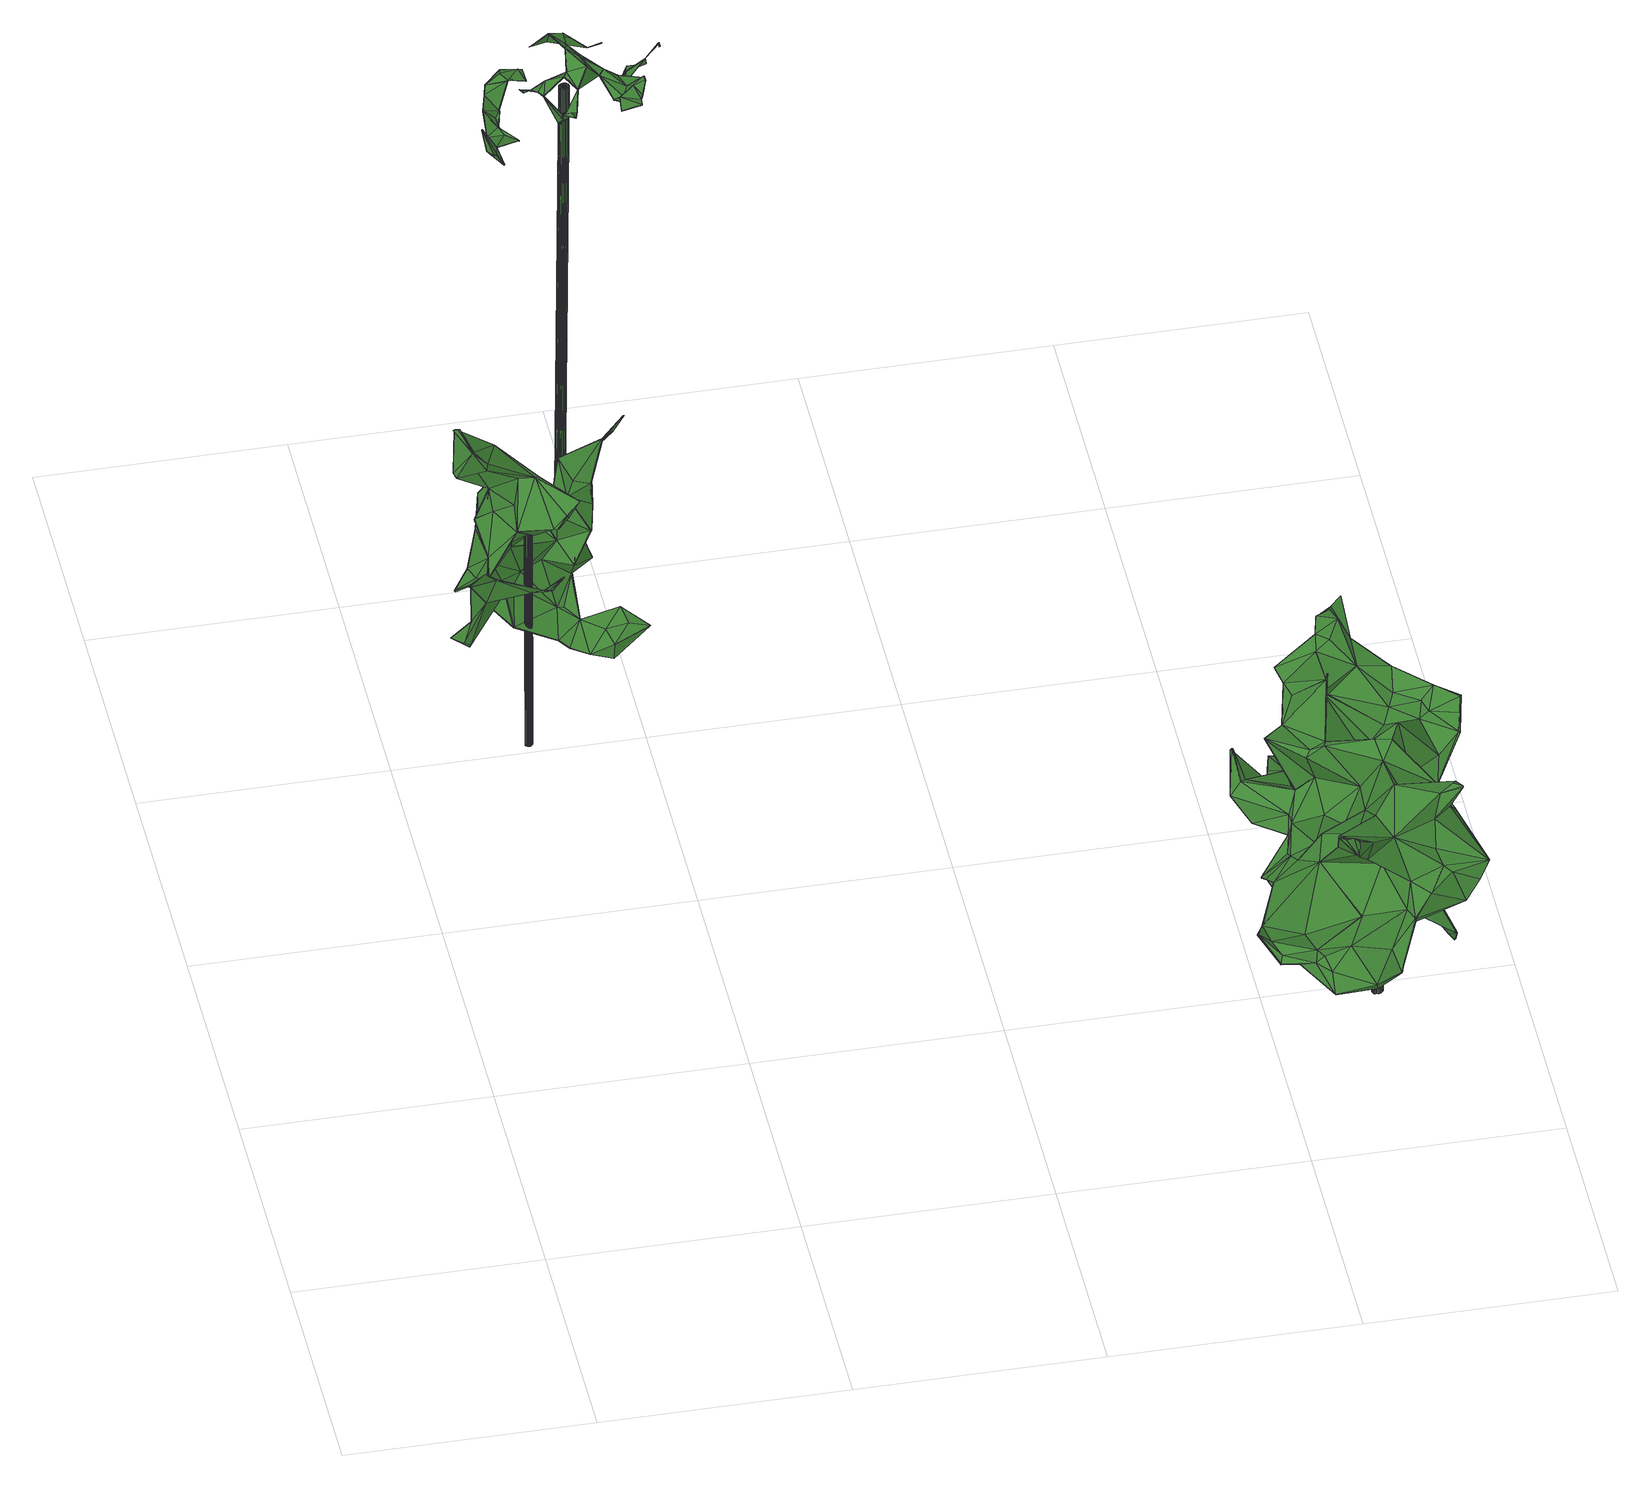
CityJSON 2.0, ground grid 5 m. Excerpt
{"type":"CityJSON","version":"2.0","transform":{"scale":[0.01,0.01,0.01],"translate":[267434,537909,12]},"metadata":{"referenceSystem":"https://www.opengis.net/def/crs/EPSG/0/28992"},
"CityObjects":{
"tree1":{"type":"SolitaryVegetationObject","attributes":{"gtid":436,"crown_width_m":3.98,"crown_median_z":17.96,"crown_r50_m":0.256,"crown_porosity":0.938,"trunk_H_m":5.26,"trunk_DBH_m":0.146,"trunk_radius_m":0.0731,"trunk_base_height_m":12.7,"original_gtid":"495"},"geometry":[{"type":"Solid","lod":"3","boundaries":[[[[0,1,2]],[[3,4,5]],[[6,7,8]],[[9,10,11]],[[7,10,9]],[[12,13,14]],[[15,16,17]],[[18,17,16]],[[19,20,21]],[[3,0,4]],[[22,2,23]],[[24,25,26]],[[19,27,28]],[[29,30,31]],[[25,32,33]],[[25,33,34]],[[28,35,20]],[[28,20,19]],[[36,35,28]],[[3,37,38]],[[39,40,41]],[[42,43,44]],[[45,46,47]],[[48,46,45]],[[49,50,51]],[[52,53,54]],[[55,56,42]],[[42,49,55]],[[57,20,35]],[[58,59,60]],[[61,62,63]],[[51,63,62]],[[64,16,15]],[[18,16,64]],[[8,31,6]],[[65,66,67]],[[65,67,68]],[[69,30,59]],[[70,71,72]],[[73,74,36]],[[75,76,77]],[[78,79,48]],[[7,9,8]],[[32,25,80]],[[81,82,70]],[[83,84,85]],[[8,9,31]],[[86,87,88]],[[89,30,90]],[[7,91,10]],[[92,93,94]],[[82,72,14]],[[89,95,96]],[[9,29,31]],[[9,11,64]],[[17,18,97]],[[17,97,98]],[[99,100,0]],[[36,23,2]],[[6,91,7]],[[71,101,102]],[[31,30,91]],[[75,88,103]],[[104,105,106]],[[107,108,60]],[[12,14,109]],[[110,111,56]],[[112,39,41]],[[113,69,58]],[[114,90,69]],[[34,26,25]],[[31,91,6]],[[70,72,81]],[[37,115,116]],[[35,36,74]],[[86,88,117]],[[118,119,73]],[[120,119,118]],[[87,121,122]],[[86,123,124]],[[125,124,123]],[[5,73,119]],[[126,45,127]],[[128,76,75]],[[103,128,75]],[[96,91,89]],[[129,130,131]],[[86,124,121]],[[120,132,133]],[[41,40,134]],[[113,58,108]],[[108,58,60]],[[48,65,92]],[[48,79,65]],[[135,136,137]],[[100,136,135]],[[25,105,67]],[[137,136,138]],[[69,59,58]],[[43,56,139]],[[61,14,62]],[[135,1,100]],[[28,27,23]],[[30,89,91]],[[11,18,64]],[[128,80,76]],[[81,72,82]],[[140,123,86]],[[118,73,141]],[[45,47,142]],[[127,45,142]],[[51,130,55]],[[65,93,92]],[[109,14,61]],[[22,23,27]],[[10,91,96]],[[10,96,11]],[[85,143,83]],[[86,121,87]],[[122,121,124]],[[45,106,48]],[[78,48,106]],[[14,72,144]],[[30,29,59]],[[145,146,68]],[[147,67,148]],[[149,125,150]],[[151,88,75]],[[152,132,120]],[[80,128,103]],[[40,39,134]],[[87,149,150]],[[0,110,99]],[[38,110,0]],[[106,132,152]],[[84,153,85]],[[96,95,18]],[[96,18,11]],[[32,154,66]],[[0,3,38]],[[104,106,155]],[[156,88,157]],[[21,158,4]],[[159,4,158]],[[35,74,57]],[[146,97,68]],[[66,160,151]],[[28,23,36]],[[161,162,1]],[[161,1,135]],[[149,124,125]],[[106,115,163]],[[54,164,165]],[[19,22,27]],[[115,37,163]],[[78,34,79]],[[9,15,29]],[[137,166,135]],[[83,167,84]],[[1,162,168]],[[37,116,38]],[[21,22,19]],[[4,22,21]],[[92,165,48]],[[48,165,164]],[[125,123,169]],[[156,160,169]],[[54,53,164]],[[150,170,87]],[[122,149,87]],[[171,154,32]],[[124,149,122]],[[172,49,51]],[[173,57,158]],[[173,158,21]],[[159,158,57]],[[2,162,118]],[[24,106,105]],[[2,168,162]],[[3,5,37]],[[37,5,119]],[[77,80,75]],[[151,75,80]],[[126,116,115]],[[74,159,57]],[[26,34,78]],[[103,88,80]],[[118,152,120]],[[48,44,46]],[[88,170,80]],[[55,164,53]],[[4,2,22]],[[4,0,2]],[[138,50,137]],[[12,50,138]],[[174,153,140]],[[112,127,142]],[[12,109,50]],[[50,109,61]],[[24,78,106]],[[24,26,78]],[[88,87,170]],[[68,175,65]],[[171,150,154]],[[110,56,99]],[[59,29,15]],[[130,62,131]],[[93,65,175]],[[102,176,177]],[[55,130,56]],[[98,146,178]],[[178,146,145]],[[88,156,117]],[[108,179,113]],[[108,107,179]],[[69,90,30]],[[0,100,1]],[[65,180,33]],[[5,4,159]],[[131,181,182]],[[9,64,15]],[[85,153,174]],[[147,49,172]],[[172,145,68]],[[80,25,151]],[[164,44,48]],[[106,152,155]],[[106,45,115]],[[65,33,32]],[[147,44,49]],[[49,44,55]],[[1,168,2]],[[183,112,142]],[[183,142,47]],[[151,157,88]],[[151,160,157]],[[43,42,56]],[[140,117,143]],[[140,86,117]],[[117,156,83]],[[117,83,143]],[[143,85,174]],[[143,174,140]],[[32,66,65]],[[184,18,95]],[[95,53,184]],[[36,141,73]],[[95,90,114]],[[145,172,185]],[[95,114,53]],[[76,80,77]],[[169,123,140]],[[106,133,132]],[[102,101,176]],[[139,110,127]],[[139,127,134]],[[73,5,74]],[[104,162,161]],[[56,138,136]],[[56,136,99]],[[156,157,160]],[[186,177,176]],[[50,166,137]],[[164,55,44]],[[49,166,50]],[[153,167,140]],[[66,154,160]],[[89,90,95]],[[53,114,51]],[[55,53,51]],[[61,51,50]],[[140,167,169]],[[63,51,61]],[[12,176,13]],[[36,2,141]],[[2,118,141]],[[138,56,129]],[[129,56,130]],[[52,184,53]],[[92,184,52]],[[161,135,42]],[[161,42,104]],[[104,42,148]],[[74,5,159]],[[34,33,180]],[[20,57,173]],[[20,173,21]],[[131,62,144]],[[68,147,172]],[[14,13,82]],[[71,70,13]],[[70,82,13]],[[148,42,44]],[[112,134,39]],[[107,60,178]],[[59,98,178]],[[59,178,60]],[[84,167,153]],[[185,179,178]],[[113,179,185]],[[179,107,178]],[[59,17,98]],[[15,17,59]],[[68,67,147]],[[66,151,67]],[[151,25,67]],[[138,176,12]],[[155,152,162]],[[120,37,119]],[[162,152,118]],[[155,162,104]],[[183,134,112]],[[139,134,183]],[[177,186,182]],[[120,163,37]],[[133,163,120]],[[133,106,163]],[[51,62,130]],[[144,62,14]],[[52,54,92]],[[165,92,54]],[[114,187,51]],[[69,187,114]],[[185,178,145]],[[113,187,69]],[[113,185,187]],[[147,148,44]],[[172,187,185]],[[51,187,172]],[[83,156,167]],[[169,167,156]],[[131,144,181]],[[144,72,181]],[[99,136,100]],[[135,166,42]],[[49,42,166]],[[80,171,32]],[[170,150,171]],[[170,171,80]],[[47,46,183]],[[183,46,43]],[[139,183,43]],[[131,182,186]],[[129,131,186]],[[98,97,146]],[[138,129,186]],[[18,175,97]],[[186,176,138]],[[175,68,97]],[[125,154,150]],[[169,160,154]],[[169,154,125]],[[177,181,102]],[[71,102,181]],[[24,105,25]],[[126,115,45]],[[67,105,148]],[[41,127,112]],[[41,134,127]],[[38,127,110]],[[148,105,104]],[[43,46,44]],[[79,180,65]],[[34,180,79]],[[139,111,110]],[[139,56,111]],[[72,71,181]],[[182,181,177]],[[184,94,18]],[[175,18,94]],[[175,94,93]],[[92,94,184]],[[127,38,116]],[[127,116,126]],[[13,176,101]],[[13,101,71]],[[188,189,190]],[[188,190,191]],[[191,190,192]],[[191,192,193]],[[190,189,194]],[[190,194,192]],[[192,194,195]],[[192,195,193]],[[194,189,196]],[[194,196,195]],[[195,196,197]],[[195,197,193]],[[196,189,198]],[[196,198,197]],[[197,198,199]],[[197,199,193]],[[198,189,200]],[[198,200,199]],[[199,200,201]],[[199,201,193]],[[200,189,202]],[[200,202,201]],[[201,202,203]],[[201,203,193]],[[202,189,204]],[[202,204,203]],[[203,204,205]],[[203,205,193]],[[204,189,206]],[[204,206,205]],[[205,206,207]],[[205,207,193]],[[206,189,208]],[[206,208,207]],[[207,208,209]],[[207,209,193]],[[208,189,210]],[[208,210,209]],[[209,210,211]],[[209,211,193]],[[210,189,212]],[[210,212,211]],[[211,212,213]],[[211,213,193]],[[212,189,214]],[[212,214,213]],[[213,214,215]],[[213,215,193]],[[214,189,216]],[[214,216,215]],[[215,216,217]],[[215,217,193]],[[216,189,218]],[[216,218,217]],[[217,218,219]],[[217,219,193]],[[218,189,220]],[[218,220,219]],[[219,220,221]],[[219,221,193]],[[220,189,222]],[[220,222,221]],[[221,222,223]],[[221,223,193]],[[222,189,224]],[[222,224,223]],[[223,224,225]],[[223,225,193]],[[224,189,226]],[[224,226,225]],[[225,226,227]],[[225,227,193]],[[226,189,228]],[[226,228,227]],[[227,228,229]],[[227,229,193]],[[228,189,230]],[[228,230,229]],[[229,230,231]],[[229,231,193]],[[230,189,232]],[[230,232,231]],[[231,232,233]],[[231,233,193]],[[232,189,234]],[[232,234,233]],[[233,234,235]],[[233,235,193]],[[234,189,236]],[[234,236,235]],[[235,236,237]],[[235,237,193]],[[236,189,188]],[[236,188,237]],[[237,188,191]],[[237,191,193]]]]}]},
"tree2":{"type":"SolitaryVegetationObject","attributes":{"gtid":296,"crown_width_m":3.09,"crown_median_z":25.36,"crown_r50_m":0.152,"crown_porosity":0.951,"trunk_H_m":12.64,"trunk_DBH_m":0.204,"trunk_radius_m":0.102,"trunk_base_height_m":12.72,"original_gtid":"334"},"geometry":[{"type":"MultiSurface","lod":"3","boundaries":[[[238,239,240]],[[241,242,243]],[[244,245,246]],[[247,248,249]],[[250,251,252]],[[253,254,255]],[[256,257,258]],[[259,260,261]],[[262,243,263]],[[264,265,266]],[[267,268,269]],[[256,250,270]],[[249,265,264]],[[271,272,273]],[[274,273,272]],[[275,276,277]],[[278,279,280]],[[281,282,283]],[[242,282,281]],[[284,285,286]],[[287,288,289]],[[290,289,288]],[[250,291,251]],[[241,292,242]],[[293,294,295]],[[293,296,294]],[[242,297,282]],[[257,252,298]],[[299,300,301]],[[302,303,304]],[[298,292,305]],[[263,243,306]],[[307,308,309]],[[301,300,310]],[[311,295,312]],[[313,278,280]],[[314,258,257]],[[299,315,316]],[[317,318,264]],[[317,264,266]],[[319,315,299]],[[242,261,320]],[[260,320,261]],[[321,318,240]],[[322,323,288]],[[324,325,282]],[[316,300,299]],[[240,318,326]],[[287,289,327]],[[284,328,329]],[[330,281,303]],[[281,283,303]],[[331,332,333]],[[309,300,307]],[[334,335,294]],[[256,270,336]],[[246,327,289]],[[311,337,295]],[[284,286,309]],[[338,309,286]],[[339,340,276]],[[277,276,340]],[[341,342,304]],[[293,343,296]],[[256,252,257]],[[344,345,346]],[[343,293,337]],[[337,311,343]],[[306,274,263]],[[327,347,287]],[[334,294,250]],[[294,312,295]],[[241,281,330]],[[338,348,349]],[[319,299,308]],[[350,314,257]],[[351,352,313]],[[353,329,349]],[[246,289,244]],[[244,289,347]],[[347,327,244]],[[309,328,284]],[[275,259,354]],[[355,356,281]],[[301,357,358]],[[313,359,360]],[[280,359,313]],[[241,243,361]],[[262,361,243]],[[362,363,364]],[[365,332,248]],[[306,243,366]],[[367,279,278]],[[368,359,280]],[[369,335,334]],[[262,370,371]],[[271,370,262]],[[367,372,373]],[[372,367,351]],[[317,266,331]],[[242,281,356]],[[373,372,374]],[[372,351,374]],[[259,261,356]],[[250,256,375]],[[354,259,355]],[[376,377,378]],[[376,244,327]],[[328,358,329]],[[276,275,354]],[[300,379,307]],[[380,381,382]],[[383,382,381]],[[378,377,384]],[[271,262,272]],[[371,339,385]],[[386,252,336]],[[242,292,298]],[[297,387,388]],[[389,390,327]],[[296,291,294]],[[275,277,391]],[[242,320,243]],[[307,269,268]],[[265,332,331]],[[390,377,342]],[[342,377,376]],[[392,267,393]],[[392,393,373]],[[344,346,391]],[[365,333,332]],[[298,305,257]],[[317,331,333]],[[327,246,389]],[[394,389,246]],[[257,395,350]],[[376,245,244]],[[343,396,296]],[[349,309,338]],[[355,385,354]],[[341,327,390]],[[286,348,338]],[[285,348,286]],[[342,341,390]],[[357,309,349]],[[337,293,295]],[[375,350,395]],[[375,314,350]],[[397,239,238]],[[260,259,275]],[[282,297,388]],[[282,388,324]],[[342,388,304]],[[301,308,299]],[[394,246,245]],[[342,324,388]],[[359,373,393]],[[387,398,399]],[[300,316,379]],[[243,320,366]],[[260,366,320]],[[270,386,336]],[[344,400,370]],[[333,365,401]],[[284,329,285]],[[285,329,353]],[[322,402,290]],[[322,290,323]],[[374,363,403]],[[358,349,329]],[[389,245,376]],[[389,394,245]],[[344,391,277]],[[359,393,267]],[[240,404,238]],[[314,375,258]],[[356,261,242]],[[275,391,260]],[[256,258,375]],[[321,405,247]],[[331,266,265]],[[304,325,341]],[[327,341,325]],[[303,325,304]],[[313,360,374]],[[313,374,351]],[[357,301,310]],[[357,349,358]],[[406,257,252]],[[309,357,310]],[[309,310,300]],[[294,335,312]],[[297,369,387]],[[283,325,303]],[[388,387,304]],[[264,318,249]],[[274,306,273]],[[345,273,306]],[[324,342,376]],[[319,308,307]],[[335,407,312]],[[340,339,371]],[[349,348,353]],[[408,297,298]],[[242,298,297]],[[250,375,406]],[[250,406,334]],[[272,263,274]],[[273,345,370]],[[273,370,271]],[[262,263,272]],[[344,370,345]],[[336,252,256]],[[252,386,270]],[[270,250,252]],[[288,287,322]],[[371,370,400]],[[371,400,340]],[[288,323,290]],[[311,396,343]],[[312,396,311]],[[364,268,267]],[[360,409,363]],[[312,407,396]],[[250,294,291]],[[307,410,319]],[[253,382,383]],[[383,254,253]],[[247,401,248]],[[389,377,390]],[[366,260,346]],[[305,399,398]],[[315,319,410]],[[240,239,321]],[[365,248,401]],[[297,407,335]],[[408,407,297]],[[267,269,379]],[[297,335,369]],[[309,308,328]],[[358,328,308]],[[358,308,301]],[[371,361,262]],[[317,333,401]],[[317,401,326]],[[326,401,247]],[[359,411,373]],[[373,411,367]],[[384,412,378]],[[353,348,285]],[[306,366,346]],[[306,346,345]],[[326,318,317]],[[247,249,318]],[[247,318,321]],[[316,315,409]],[[316,409,360]],[[363,374,360]],[[395,257,406]],[[307,268,410]],[[267,379,359]],[[379,316,359]],[[316,360,359]],[[396,291,296]],[[396,407,291]],[[267,392,364]],[[362,364,392]],[[238,404,397]],[[354,339,276]],[[392,373,403]],[[373,374,403]],[[362,403,363]],[[354,385,339]],[[355,281,385]],[[289,290,402]],[[347,289,402]],[[287,347,402]],[[259,356,355]],[[322,287,402]],[[383,381,380]],[[362,392,403]],[[254,383,380]],[[281,241,385]],[[387,369,398]],[[369,408,398]],[[408,298,398]],[[291,407,251]],[[278,313,352]],[[367,278,352]],[[395,406,375]],[[367,352,351]],[[241,330,292]],[[330,303,292]],[[303,302,292]],[[265,248,332]],[[265,249,248]],[[241,361,385]],[[385,361,371]],[[340,400,277]],[[277,400,344]],[[324,376,325]],[[376,327,325]],[[247,405,326]],[[326,405,240]],[[404,240,405]],[[404,405,397]],[[410,268,315]],[[315,268,409]],[[363,409,268]],[[364,363,268]],[[397,405,239]],[[321,239,405]],[[282,325,283]],[[359,368,411]],[[368,280,411]],[[367,411,279]],[[280,279,411]],[[260,391,346]],[[255,382,253]],[[254,380,382]],[[254,382,255]],[[406,251,334]],[[251,406,252]],[[334,251,369]],[[408,251,407]],[[369,251,408]],[[298,257,398]],[[398,257,305]],[[377,412,384]],[[377,389,412]],[[378,412,376]],[[389,376,412]],[[307,379,269]],[[292,302,399]],[[292,399,305]],[[304,399,302]],[[387,399,304]],[[413,414,415]],[[413,415,416]],[[416,415,417]],[[416,417,418]],[[415,414,419]],[[415,419,417]],[[417,419,420]],[[417,420,418]],[[419,414,421]],[[419,421,420]],[[420,421,422]],[[420,422,418]],[[421,414,423]],[[421,423,422]],[[422,423,424]],[[422,424,418]],[[423,414,425]],[[423,425,424]],[[424,425,426]],[[424,426,418]],[[425,414,427]],[[425,427,426]],[[426,427,428]],[[426,428,418]],[[427,414,429]],[[427,429,428]],[[428,429,430]],[[428,430,418]],[[429,414,431]],[[429,431,430]],[[430,431,432]],[[430,432,418]],[[431,414,433]],[[431,433,432]],[[432,433,434]],[[432,434,418]],[[433,414,435]],[[433,435,434]],[[434,435,436]],[[434,436,418]],[[435,414,437]],[[435,437,436]],[[436,437,438]],[[436,438,418]],[[437,414,439]],[[437,439,438]],[[438,439,440]],[[438,440,418]],[[439,414,441]],[[439,441,440]],[[440,441,442]],[[440,442,418]],[[441,414,443]],[[441,443,442]],[[442,443,444]],[[442,444,418]],[[443,414,445]],[[443,445,444]],[[444,445,446]],[[444,446,418]],[[445,414,447]],[[445,447,446]],[[446,447,448]],[[446,448,418]],[[447,414,449]],[[447,449,448]],[[448,449,450]],[[448,450,418]],[[449,414,451]],[[449,451,450]],[[450,451,452]],[[450,452,418]],[[451,414,453]],[[451,453,452]],[[452,453,454]],[[452,454,418]],[[453,414,455]],[[453,455,454]],[[454,455,456]],[[454,456,418]],[[455,414,457]],[[455,457,456]],[[456,457,458]],[[456,458,418]],[[457,414,459]],[[457,459,458]],[[458,459,460]],[[458,460,418]],[[459,414,461]],[[459,461,460]],[[460,461,462]],[[460,462,418]],[[461,414,413]],[[461,413,462]],[[462,413,416]],[[462,416,418]]]}]},
"tree3":{"type":"SolitaryVegetationObject","attributes":{"gtid":482,"crown_width_m":6.3,"crown_median_z":17.25,"crown_r50_m":0.291,"crown_porosity":0.927,"trunk_H_m":4.53,"trunk_DBH_m":0.218,"trunk_radius_m":0.109,"trunk_base_height_m":12.72,"original_gtid":"546"},"geometry":[{"type":"Solid","lod":"3","boundaries":[[[[463,464,465]],[[466,467,468]],[[469,470,471]],[[472,473,474]],[[475,476,477]],[[478,479,480]],[[481,482,483]],[[481,483,484]],[[485,486,464]],[[487,488,482]],[[486,489,490]],[[491,492,493]],[[494,495,496]],[[497,498,499]],[[500,501,502]],[[503,504,505]],[[486,490,506]],[[507,508,509]],[[510,508,507]],[[511,512,513]],[[487,482,481]],[[514,515,469]],[[516,517,518]],[[516,518,519]],[[520,521,522]],[[523,524,525]],[[478,526,479]],[[527,528,529]],[[530,528,531]],[[529,528,530]],[[532,533,534]],[[535,521,536]],[[464,486,465]],[[514,537,538]],[[539,540,541]],[[476,542,543]],[[522,544,520]],[[545,492,491]],[[536,546,547]],[[536,547,548]],[[549,503,550]],[[551,552,553]],[[554,546,555]],[[556,499,498]],[[476,475,542]],[[557,549,558]],[[559,560,561]],[[562,563,564]],[[565,566,567]],[[568,569,570]],[[497,570,569]],[[482,571,483]],[[572,466,468]],[[515,466,572]],[[550,558,549]],[[573,574,575]],[[576,575,574]],[[577,535,536]],[[578,579,580]],[[516,581,517]],[[582,517,581]],[[538,537,583]],[[584,585,576]],[[485,586,587]],[[588,589,539]],[[514,538,515]],[[590,485,587]],[[590,489,485]],[[511,591,519]],[[592,593,594]],[[592,594,580]],[[504,595,596]],[[597,487,481]],[[463,586,464]],[[598,599,600]],[[601,602,603]],[[468,469,572]],[[604,509,605]],[[570,497,606]],[[498,497,607]],[[608,576,609]],[[576,610,609]],[[611,612,599]],[[532,478,533]],[[564,613,562]],[[605,614,556]],[[615,616,500]],[[529,577,527]],[[577,528,527]],[[603,617,601]],[[618,619,468]],[[620,621,537]],[[622,473,472]],[[548,623,531]],[[616,624,625]],[[555,626,627]],[[509,628,629]],[[597,630,631]],[[534,533,480]],[[632,633,634]],[[635,636,611]],[[637,635,611]],[[530,577,529]],[[485,489,486]],[[638,476,639]],[[640,641,642]],[[643,644,635]],[[583,537,645]],[[613,633,646]],[[647,620,549]],[[630,648,565]],[[649,565,648]],[[583,650,651]],[[542,475,651]],[[650,542,651]],[[652,606,653]],[[654,655,617]],[[656,466,538]],[[627,626,640]],[[657,658,659]],[[641,660,661]],[[506,474,486]],[[472,474,506]],[[515,538,466]],[[567,566,662]],[[555,627,663]],[[600,540,539]],[[664,665,625]],[[616,625,665]],[[616,665,664]],[[649,484,666]],[[649,666,582]],[[570,667,586]],[[590,587,586]],[[590,586,490]],[[483,571,668]],[[624,615,669]],[[497,499,606]],[[670,671,672]],[[670,672,544]],[[480,479,534]],[[590,490,489]],[[673,668,571]],[[628,674,629]],[[675,509,629]],[[548,676,577]],[[677,678,662]],[[482,679,571]],[[531,676,548]],[[528,676,531]],[[559,680,681]],[[544,519,518]],[[682,683,550]],[[577,676,528]],[[684,668,671]],[[485,464,586]],[[685,686,631]],[[687,688,663]],[[689,690,526]],[[691,520,544]],[[608,609,513]],[[650,625,542]],[[692,512,693]],[[606,499,653]],[[562,694,563]],[[610,567,678]],[[678,567,662]],[[634,613,564]],[[689,681,532]],[[695,696,697]],[[495,589,490]],[[583,645,650]],[[465,474,463]],[[640,629,674]],[[675,629,640]],[[477,476,638]],[[698,525,699]],[[700,681,680]],[[506,588,472]],[[548,577,536]],[[509,701,702]],[[541,540,644]],[[563,685,564]],[[634,703,632]],[[657,622,658]],[[509,702,605]],[[677,591,511]],[[600,539,494]],[[573,704,567]],[[565,567,704]],[[673,571,679]],[[584,705,616]],[[519,545,511]],[[568,463,706]],[[707,702,708]],[[707,708,709]],[[555,663,688]],[[555,688,554]],[[504,503,470]],[[710,671,670]],[[709,526,711]],[[689,526,709]],[[561,701,712]],[[561,712,559]],[[701,509,713]],[[604,605,556]],[[644,636,635]],[[633,613,634]],[[500,502,615]],[[626,509,675]],[[578,580,594]],[[469,619,470]],[[513,512,608]],[[714,657,659]],[[582,715,649]],[[514,716,537]],[[620,537,716]],[[717,620,716]],[[717,716,514]],[[467,718,618]],[[580,579,592]],[[719,649,648]],[[719,648,630]],[[720,467,466]],[[638,721,477]],[[556,614,499]],[[591,566,715]],[[693,545,722]],[[519,544,492]],[[541,723,539]],[[582,724,517]],[[513,677,511]],[[660,569,568]],[[698,699,573]],[[554,491,493]],[[525,698,575]],[[725,517,724]],[[516,591,715]],[[626,675,640]],[[625,624,542]],[[720,466,726]],[[617,727,601]],[[544,728,729]],[[522,728,544]],[[477,720,730]],[[477,730,475]],[[475,730,651]],[[567,574,573]],[[586,667,490]],[[560,731,732]],[[733,734,735]],[[660,736,569]],[[643,687,737]],[[494,539,495]],[[738,503,549]],[[465,486,474]],[[597,631,487]],[[586,463,568]],[[586,568,570]],[[463,474,706]],[[526,523,575]],[[575,523,525]],[[639,739,740]],[[741,740,739]],[[602,601,727]],[[635,727,655]],[[727,617,655]],[[695,504,696]],[[526,478,523]],[[559,681,689]],[[515,572,469]],[[742,585,743]],[[610,574,567]],[[565,649,715]],[[509,604,628]],[[507,578,510]],[[711,744,742]],[[577,530,535]],[[501,608,654]],[[647,664,621]],[[625,621,664]],[[702,707,596]],[[702,596,605]],[[630,565,704]],[[523,532,524]],[[681,524,532]],[[624,543,542]],[[543,639,476]],[[735,734,642]],[[668,724,666]],[[692,722,655]],[[713,633,632]],[[606,619,618]],[[468,619,469]],[[621,650,645]],[[621,645,537]],[[668,666,483]],[[616,615,624]],[[682,745,697]],[[680,746,700]],[[699,525,746]],[[699,746,631]],[[494,618,718]],[[610,678,609]],[[609,678,513]],[[677,513,678]],[[693,722,692]],[[608,512,692]],[[608,692,654]],[[512,545,693]],[[583,656,538]],[[651,656,583]],[[733,735,747]],[[652,619,606]],[[504,652,595]],[[576,585,742]],[[588,506,589]],[[522,521,535]],[[562,521,694]],[[694,521,748]],[[554,547,546]],[[729,547,554]],[[493,729,554]],[[550,683,558]],[[668,673,671]],[[721,718,477]],[[647,621,620]],[[660,641,674]],[[640,674,641]],[[503,745,682]],[[637,749,638]],[[511,545,512]],[[691,671,679]],[[491,722,545]],[[541,644,723]],[[717,469,471]],[[717,471,549]],[[741,739,501]],[[677,662,566]],[[470,652,504]],[[596,595,605]],[[723,588,539]],[[622,472,723]],[[588,723,472]],[[471,470,750]],[[620,717,549]],[[575,711,526]],[[723,644,622]],[[751,638,740]],[[637,638,751]],[[532,523,478]],[[658,644,643]],[[658,643,737]],[[740,638,639]],[[534,690,532]],[[637,751,635]],[[625,650,621]],[[520,748,521]],[[495,539,589]],[[752,600,612]],[[752,612,611]],[[540,636,644]],[[623,535,530]],[[531,623,530]],[[643,753,687]],[[478,480,533]],[[710,670,518]],[[544,518,670]],[[704,573,699]],[[700,525,524]],[[700,524,681]],[[576,754,575]],[[624,669,543]],[[673,679,671]],[[623,728,535]],[[522,535,728]],[[584,552,585]],[[551,585,552]],[[481,484,719]],[[481,719,597]],[[741,501,617]],[[617,501,654]],[[597,719,630]],[[603,741,617]],[[490,589,506]],[[623,548,728]],[[544,729,493]],[[547,728,548]],[[547,729,728]],[[735,642,641]],[[627,734,733]],[[564,703,634]],[[669,501,739]],[[685,703,564]],[[503,505,745]],[[525,700,746]],[[631,704,699]],[[631,630,704]],[[679,748,691]],[[487,631,686]],[[576,574,610]],[[709,708,702]],[[714,622,657]],[[479,690,534]],[[473,714,735]],[[684,671,710]],[[622,644,658]],[[469,717,514]],[[544,672,691]],[[671,691,672]],[[619,652,470]],[[720,726,730]],[[651,730,726]],[[755,578,507]],[[755,507,509]],[[737,733,658]],[[663,737,687]],[[733,737,663]],[[656,726,466]],[[656,651,726]],[[546,755,555]],[[546,592,578]],[[579,578,592]],[[578,755,546]],[[555,755,509]],[[626,555,509]],[[536,592,546]],[[536,593,592]],[[727,751,602]],[[635,751,727]],[[684,724,668]],[[725,724,684]],[[519,591,516]],[[664,647,553]],[[498,756,556]],[[584,616,552]],[[688,757,554]],[[758,759,743]],[[758,743,551]],[[641,661,735]],[[607,756,498]],[[494,496,618]],[[468,467,618]],[[559,703,680]],[[680,703,685]],[[652,653,595]],[[618,496,606]],[[495,490,667]],[[606,667,570]],[[496,667,606]],[[633,713,510]],[[495,667,496]],[[594,510,578]],[[593,510,594]],[[633,510,593]],[[669,615,502]],[[669,502,501]],[[499,614,653]],[[551,743,585]],[[735,714,747]],[[473,735,568]],[[473,568,706]],[[703,559,712]],[[703,712,632]],[[622,714,473]],[[576,705,584]],[[608,705,576]],[[501,705,608]],[[593,536,760]],[[713,508,510]],[[509,508,713]],[[674,628,607]],[[607,628,756]],[[556,628,604]],[[756,628,556]],[[596,696,504]],[[627,733,663]],[[761,491,757]],[[611,636,752]],[[471,750,738]],[[762,659,747]],[[733,747,659]],[[642,627,640]],[[757,491,554]],[[733,659,658]],[[692,655,654]],[[545,519,492]],[[501,500,705]],[[616,705,500]],[[540,752,636]],[[540,600,752]],[[575,744,711]],[[742,743,759]],[[549,763,647]],[[549,471,738]],[[477,718,720]],[[467,720,718]],[[762,764,714]],[[532,690,689]],[[526,690,479]],[[746,685,631]],[[685,746,680]],[[691,748,520]],[[707,683,697]],[[707,765,683]],[[576,742,754]],[[760,646,633]],[[593,760,633]],[[642,734,627]],[[504,695,505]],[[599,638,749]],[[664,553,616]],[[761,757,688]],[[761,722,491]],[[582,666,724]],[[611,599,749]],[[682,550,503]],[[715,566,565]],[[715,582,581]],[[715,581,516]],[[653,614,595]],[[595,614,605]],[[596,707,696]],[[573,575,698]],[[482,488,766]],[[694,766,488]],[[563,694,488]],[[643,635,753]],[[688,687,753]],[[761,753,722]],[[560,732,767]],[[709,767,732]],[[483,666,484]],[[767,709,702]],[[635,722,753]],[[688,753,761]],[[713,712,701]],[[632,712,713]],[[763,759,758]],[[765,558,683]],[[765,709,558]],[[707,709,765]],[[682,697,683]],[[758,553,763]],[[647,763,553]],[[758,551,553]],[[558,759,557]],[[711,759,709]],[[558,709,759]],[[603,602,768]],[[711,742,759]],[[549,557,759]],[[549,759,763]],[[748,766,694]],[[748,679,766]],[[482,766,679]],[[635,655,722]],[[735,661,568]],[[660,568,661]],[[697,745,695]],[[505,695,745]],[[707,697,696]],[[714,659,762]],[[473,706,474]],[[747,764,762]],[[747,714,764]],[[487,685,488]],[[487,686,685]],[[563,488,685]],[[494,598,600]],[[660,674,736]],[[638,599,721]],[[598,721,599]],[[721,598,718]],[[494,718,598]],[[709,732,731]],[[709,731,689]],[[689,731,559]],[[559,731,560]],[[669,739,543]],[[639,543,739]],[[738,750,503]],[[470,503,750]],[[600,599,612]],[[649,719,484]],[[702,701,561]],[[767,702,561]],[[767,561,560]],[[611,749,637]],[[684,710,725]],[[518,517,725]],[[710,518,725]],[[616,553,552]],[[521,562,646]],[[521,646,536]],[[536,646,760]],[[493,492,544]],[[754,744,575]],[[754,742,744]],[[751,740,768]],[[741,768,740]],[[603,768,741]],[[751,768,602]],[[562,613,646]],[[591,677,566]],[[607,497,736]],[[607,736,674]],[[497,569,736]],[[769,770,771]],[[769,771,772]],[[772,771,773]],[[772,773,774]],[[771,770,775]],[[771,775,773]],[[773,775,776]],[[773,776,774]],[[775,770,777]],[[775,777,776]],[[776,777,778]],[[776,778,774]],[[777,770,779]],[[777,779,778]],[[778,779,780]],[[778,780,774]],[[779,770,781]],[[779,781,780]],[[780,781,782]],[[780,782,774]],[[781,770,783]],[[781,783,782]],[[782,783,784]],[[782,784,774]],[[783,770,785]],[[783,785,784]],[[784,785,786]],[[784,786,774]],[[785,770,787]],[[785,787,786]],[[786,787,788]],[[786,788,774]],[[787,770,789]],[[787,789,788]],[[788,789,790]],[[788,790,774]],[[789,770,791]],[[789,791,790]],[[790,791,792]],[[790,792,774]],[[791,770,793]],[[791,793,792]],[[792,793,794]],[[792,794,774]],[[793,770,795]],[[793,795,794]],[[794,795,796]],[[794,796,774]],[[795,770,797]],[[795,797,796]],[[796,797,798]],[[796,798,774]],[[797,770,799]],[[797,799,798]],[[798,799,800]],[[798,800,774]],[[799,770,801]],[[799,801,800]],[[800,801,802]],[[800,802,774]],[[801,770,803]],[[801,803,802]],[[802,803,804]],[[802,804,774]],[[803,770,805]],[[803,805,804]],[[804,805,806]],[[804,806,774]],[[805,770,807]],[[805,807,806]],[[806,807,808]],[[806,808,774]],[[807,770,809]],[[807,809,808]],[[808,809,810]],[[808,810,774]],[[809,770,811]],[[809,811,810]],[[810,811,812]],[[810,812,774]],[[811,770,813]],[[811,813,812]],[[812,813,814]],[[812,814,774]],[[813,770,815]],[[813,815,814]],[[814,815,816]],[[814,816,774]],[[815,770,817]],[[815,817,816]],[[816,817,818]],[[816,818,774]],[[817,770,769]],[[817,769,818]],[[818,769,772]],[[818,772,774]]]]}]}
},
"vertices":[
[375,1601,419],[373,1599,420],[382,1555,339],[352,1575,358],[382,1557,337],[364,1528,308],[135,1504,895],[124,1512,888],[133,1503,894],[155,1474,857],[139,1573,838],[127,1527,770],[409,1589,647],[443,1638,711],[442,1638,713],[186,1488,796],[170,1532,771],[249,1499,758],[201,1545,704],[514,1525,327],[513,1526,325],[462,1566,350],[462,1564,351],[426,1526,332],[176,1533,493],[185,1478,534],[131,1523,475],[471,1527,339],[436,1486,324],[183,1466,832],[210,1540,815],[157,1475,858],[177,1446,550],[185,1478,536],[129,1525,476],[435,1487,289],[387,1485,308],[340,1573,362],[352,1618,418],[374,1729,452],[374,1728,450],[340,1718,443],[339,1571,531],[303,1631,532],[245,1542,555],[264,1631,466],[301,1631,531],[296,1656,486],[191,1627,538],[334,1549,612],[356,1555,649],[323,1545,648],[214,1596,610],[228,1586,687],[243,1676,629],[298,1561,620],[370,1601,560],[435,1488,288],[355,1427,742],[280,1486,767],[328,1415,720],[349,1605,706],[349,1607,705],[347,1607,707],[131,1513,766],[194,1517,555],[179,1445,550],[187,1478,536],[248,1506,618],[289,1496,759],[494,1686,723],[469,1673,697],[468,1675,698],[351,1505,312],[387,1486,307],[129,1361,475],[130,1384,451],[132,1383,452],[165,1572,488],[164,1571,489],[138,1403,498],[493,1687,723],[493,1686,724],[284,1336,605],[301,1306,660],[273,1295,641],[175,1347,640],[127,1357,622],[162,1377,561],[199,1532,794],[250,1500,760],[141,1574,838],[193,1604,598],[177,1567,613],[178,1569,614],[202,1547,705],[170,1534,772],[245,1518,678],[236,1438,678],[413,1591,461],[412,1589,460],[436,1663,678],[432,1665,668],[113,1351,489],[269,1574,462],[209,1549,511],[231,1572,448],[310,1412,693],[330,1416,720],[374,1584,662],[401,1623,464],[345,1602,495],[333,1711,452],[337,1443,691],[247,1518,678],[262,1604,431],[351,1616,419],[245,1346,598],[332,1516,327],[332,1517,325],[245,1521,368],[119,1325,650],[118,1326,652],[176,1348,641],[150,1329,673],[175,1349,642],[309,1604,459],[327,1677,466],[95,1392,473],[408,1591,645],[374,1586,660],[430,1665,668],[244,1522,370],[210,1584,375],[374,1727,452],[364,1526,501],[379,1566,563],[401,1539,571],[411,1580,602],[328,1670,497],[265,1326,617],[352,1505,314],[325,1678,467],[265,1324,615],[434,1665,678],[274,1461,643],[236,1439,676],[242,1530,575],[243,1540,554],[127,1359,624],[132,1381,603],[202,1433,520],[246,1522,370],[299,1306,661],[162,1403,560],[256,1584,422],[247,1347,597],[163,1378,562],[426,1527,330],[396,1521,306],[171,1411,554],[313,1586,475],[340,1571,364],[212,1585,376],[254,1636,595],[205,1672,589],[399,1539,571],[283,1337,607],[353,1573,360],[247,1348,599],[132,1379,602],[160,1404,559],[288,1504,621],[471,1528,337],[272,1297,642],[209,1541,648],[410,1590,646],[431,1684,611],[303,1420,687],[312,1413,692],[174,1534,494],[431,1666,668],[430,1685,611],[326,1671,497],[202,1571,626],[311,1452,671],[429,1683,611],[311,1454,673],[282,1525,70],[275,1525,70],[282,1527,70],[284,1539,596],[284,1540,596],[277,1538,596],[281,1529,70],[283,1542,596],[280,1530,70],[282,1544,596],[278,1531,70],[280,1545,596],[277,1532,70],[278,1545,596],[275,1532,70],[276,1546,596],[273,1532,70],[274,1545,596],[271,1531,70],[273,1545,596],[270,1530,70],[271,1543,596],[269,1529,70],[270,1542,596],[268,1527,70],[269,1540,596],[268,1525,70],[269,1538,596],[268,1523,70],[269,1536,596],[269,1521,70],[270,1534,596],[270,1520,70],[271,1533,596],[272,1519,70],[273,1532,596],[273,1518,70],[275,1531,596],[275,1518,70],[277,1531,596],[277,1518,70],[278,1531,596],[279,1519,70],[280,1532,596],[280,1520,70],[282,1533,596],[281,1521,70],[283,1535,596],[282,1523,70],[284,1537,596],
[625,1986,1379],[631,2025,1355],[630,2025,1354],[498,1943,1362],[497,1943,1362],[519,1908,1327],[436,2044,1370],[421,2067,1366],[436,2045,1370],[604,2022,1322],[569,2039,1281],[611,2048,1286],[379,1896,1366],[380,1896,1367],[413,1872,1323],[453,2042,1294],[452,2041,1294],[453,2041,1294],[413,1870,1323],[437,1859,1348],[405,1841,1361],[539,1971,1331],[545,1939,1324],[505,1970,1334],[526,1879,1356],[525,1879,1355],[611,2050,1286],[576,2065,1272],[576,2066,1273],[305,1968,1244],[306,1968,1244],[304,1992,1248],[408,1898,1295],[563,1850,1354],[521,1842,1352],[563,1849,1353],[521,1842,1350],[588,1950,1336],[582,1924,1362],[582,1912,1361],[276,1859,1266],[276,1859,1267],[261,1913,1289],[508,1952,1369],[464,1971,1396],[465,1971,1397],[364,2072,1293],[374,2078,1285],[373,2036,1292],[490,2021,1369],[523,2046,1356],[490,2022,1368],[520,2047,1354],[372,1910,1366],[469,1918,1408],[343,1948,1347],[371,1910,1367],[342,1948,1348],[363,1940,1349],[430,1927,1395],[446,1899,1370],[287,2017,1287],[287,2017,1288],[292,2036,1296],[469,1918,1410],[461,1950,1410],[434,1959,1427],[447,1899,1371],[529,1876,1345],[314,2005,1254],[293,2036,1295],[338,2036,1300],[293,2036,1296],[356,1970,1320],[363,1940,1350],[267,1892,1252],[429,1825,1362],[304,1992,1247],[277,1981,1278],[569,2039,1282],[604,2023,1322],[314,2005,1252],[519,1909,1326],[632,2026,1354],[523,2046,1354],[523,2047,1355],[442,1992,1409],[442,1992,1410],[604,2022,1323],[442,2021,1414],[329,2071,1299],[364,2073,1294],[461,1950,1409],[551,2031,1257],[551,2030,1256],[558,2003,1280],[379,1896,1368],[388,1929,1377],[409,1898,1294],[354,1970,1320],[373,2036,1293],[581,1924,1362],[581,1912,1362],[410,2002,1433],[410,2002,1431],[355,1969,1320],[571,1886,1345],[565,1871,1347],[537,1908,1331],[490,2021,1368],[374,2078,1286],[364,2072,1295],[429,1826,1362],[297,1874,1227],[281,1868,1262],[374,2079,1286],[587,1950,1337],[539,1971,1333],[505,1971,1334],[324,2048,1310],[329,2072,1300],[279,1947,1240],[279,1947,1238],[537,1908,1332],[337,1926,1238],[314,1953,1234],[315,1953,1235],[560,2002,1276],[519,1908,1325],[282,1868,1263],[262,1914,1289],[424,1920,1390],[565,1871,1349],[556,1905,1358],[298,1874,1227],[288,1899,1252],[288,1899,1251],[404,1841,1362],[413,2035,1384],[377,2021,1390],[377,2021,1389],[279,1981,1278],[433,2058,1263],[433,2059,1262],[434,2059,1263],[433,2059,1263],[376,2021,1389],[549,1933,1336],[409,1898,1295],[430,1926,1395],[434,1959,1425],[413,2036,1384],[410,2003,1432],[549,1933,1335],[337,1926,1240],[314,1953,1236],[421,2068,1367],[423,1841,1364],[364,1940,1350],[626,1986,1378],[446,1899,1372],[468,1918,1409],[571,1886,1347],[559,2003,1280],[520,2045,1354],[336,1926,1239],[624,1986,1377],[631,2024,1354],[405,1842,1362],[388,1929,1376],[424,1920,1388],[305,1968,1243],[315,2005,1253],[263,1913,1289],[377,2022,1389],[435,1975,72],[425,1975,72],[435,1978,72],[441,1955,1336],[441,1957,1336],[431,1955,1336],[434,1980,72],[440,1960,1336],[432,1982,72],[438,1962,1336],[430,1984,72],[436,1964,1336],[428,1985,72],[434,1965,1336],[425,1985,72],[431,1965,1336],[422,1985,72],[428,1965,1336],[420,1984,72],[426,1964,1336],[418,1982,72],[424,1962,1336],[416,1980,72],[422,1960,1336],[415,1978,72],[421,1958,1336],[415,1975,72],[421,1955,1336],[415,1973,72],[421,1952,1336],[416,1970,72],[422,1950,1336],[418,1968,72],[423,1948,1336],[420,1966,72],[426,1946,1336],[422,1965,72],[428,1945,1336],[425,1965,72],[431,1945,1336],[428,1965,72],[433,1945,1336],[430,1966,72],[436,1946,1336],[432,1968,72],[438,1947,1336],[434,1970,72],[440,1950,1336],[435,1972,72],[440,1952,1336],
[1707,771,762],[1698,806,757],[1668,785,763],[1841,791,522],[1770,725,532],[1836,727,537],[1883,688,528],[1827,651,531],[1814,699,414],[1569,704,717],[1652,713,735],[1658,745,752],[1605,766,439],[1567,752,457],[1676,706,462],[1829,297,340],[1831,297,341],[1842,302,322],[1644,67,422],[1636,35,458],[1561,67,420],[1562,68,418],[1707,837,738],[1667,785,761],[1694,79,442],[1693,79,444],[1707,836,736],[1730,768,710],[1583,368,548],[1545,351,528],[1589,339,596],[1701,643,618],[1728,690,705],[1790,649,662],[1864,618,694],[1909,581,690],[1912,588,686],[1621,590,497],[1527,576,460],[1592,622,491],[1741,616,428],[1779,628,543],[1693,610,480],[1658,746,750],[1803,302,652],[1823,321,631],[1828,401,629],[1831,293,662],[1485,367,476],[1481,393,460],[1482,392,458],[1911,743,418],[1878,778,536],[1449,233,472],[1431,187,493],[1451,233,474],[1494,335,493],[1688,249,578],[1726,158,601],[1640,201,649],[1795,281,403],[1770,264,420],[1752,262,417],[1799,284,405],[1613,90,776],[1606,113,765],[1613,89,774],[1617,112,718],[1598,144,737],[1838,263,367],[1841,300,321],[1843,301,322],[1640,147,679],[1702,200,681],[1827,762,356],[1848,821,472],[1628,682,688],[1628,625,658],[1592,644,692],[1617,752,391],[1558,714,447],[1572,277,578],[1537,383,513],[1724,306,723],[1681,272,681],[1590,179,720],[1844,586,393],[1815,553,381],[1743,481,343],[1713,512,418],[1765,549,362],[1680,372,613],[1726,424,685],[1904,552,672],[1888,486,360],[1851,493,413],[1780,221,544],[1729,288,520],[1782,325,617],[1758,113,602],[1727,104,552],[1831,137,553],[1534,227,442],[1533,228,443],[1635,298,459],[1728,689,707],[1790,648,664],[1796,693,692],[1558,83,464],[1876,778,537],[1662,299,443],[1656,372,475],[1714,347,449],[1655,459,439],[1647,122,741],[1839,285,730],[1830,254,752],[1845,236,756],[1459,195,463],[1471,152,440],[1790,793,366],[1663,491,431],[1742,478,353],[1731,768,712],[1733,870,733],[1570,705,715],[1652,715,733],[1732,871,731],[1496,335,491],[1802,246,736],[1789,237,682],[1845,235,754],[1822,529,602],[1814,514,593],[1652,102,421],[1675,628,485],[1653,609,492],[1675,624,624],[1472,636,586],[1474,637,585],[1470,642,578],[1895,515,654],[1853,503,613],[1857,650,661],[1846,572,670],[1548,460,499],[1539,420,487],[1570,381,500],[1600,592,506],[1687,577,588],[1808,155,614],[1847,573,668],[1634,649,458],[1686,581,421],[1459,584,512],[1786,664,551],[1854,660,544],[1850,668,343],[1756,683,391],[1579,667,707],[1589,177,718],[1631,663,449],[1688,696,383],[1749,452,712],[1717,462,711],[1893,516,656],[1851,504,615],[1644,135,449],[1663,142,452],[1854,201,581],[1886,185,607],[1864,165,579],[1575,530,551],[1615,534,575],[1582,603,501],[1583,659,494],[1552,685,478],[1768,484,726],[1757,573,649],[1726,543,639],[1518,546,676],[1561,589,667],[1790,791,365],[1793,168,622],[1799,614,343],[1543,152,463],[1516,152,439],[1698,795,364],[1700,798,399],[1800,612,643],[1839,606,668],[1495,548,466],[1556,499,519],[1791,784,481],[1591,642,694],[1561,588,669],[1648,592,763],[1775,614,658],[1664,648,679],[1576,292,484],[1621,475,698],[1769,594,375],[1739,617,426],[1506,139,445],[1794,693,690],[1532,112,467],[1545,650,464],[1533,227,444],[1542,153,465],[1639,204,490],[1550,120,474],[1824,559,664],[1787,458,617],[1600,146,738],[1487,367,474],[1529,383,480],[1603,127,486],[1740,213,516],[1800,258,458],[1715,512,419],[1804,478,419],[1476,163,453],[1724,141,511],[1683,121,467],[1587,480,670],[1686,448,609],[1801,259,459],[1839,265,368],[1640,203,492],[1547,460,501],[1537,420,489],[1725,105,552],[1689,576,587],[1769,532,606],[1743,482,525],[1677,292,438],[1686,257,447],[1794,259,459],[1824,320,629],[1788,408,590],[1831,139,552],[1648,239,475],[1619,514,483],[1683,729,747],[1769,484,548],[1744,480,526],[1827,397,455],[1461,195,465],[1825,397,454],[1812,213,576],[1843,302,645],[1648,594,763],[1492,229,428],[1862,715,391],[1861,714,393],[1709,683,483],[1611,88,429],[1761,759,511],[1661,642,476],[1556,468,521],[1580,669,705],[1471,152,442],[1433,187,493],[1777,775,493],[1482,597,533],[1597,222,656],[1643,267,643],[1674,746,442],[1794,261,459],[1722,317,485],[1626,492,695],[1702,519,639],[1645,612,716],[1837,606,670],[1595,489,681],[1788,666,397],[1544,651,465],[1543,649,484],[1491,610,525],[1789,452,409],[1782,486,391],[1796,444,425],[1696,547,456],[1711,247,452],[1650,592,762],[1716,140,548],[1590,634,493],[1762,705,499],[1493,609,527],[1660,551,586],[1614,532,575],[1693,421,495],[1757,315,658],[1902,552,673],[1653,442,524],[1777,515,366],[1886,486,359],[1785,205,635],[1621,475,526],[1650,591,780],[1818,534,370],[1651,592,779],[1796,446,427],[1682,120,469],[1745,383,579],[1472,641,578],[1736,475,72],[1725,475,72],[1735,478,73],[1712,464,525],[1712,467,525],[1701,464,524],[1734,481,73],[1711,469,525],[1733,483,73],[1709,472,525],[1730,485,72],[1707,473,525],[1728,486,72],[1704,474,525],[1725,486,72],[1701,475,525],[1722,485,72],[1698,474,525],[1719,484,72],[1696,473,524],[1717,483,72],[1693,471,524],[1715,480,72],[1692,469,524],[1715,478,71],[1691,466,524],[1714,475,71],[1690,464,524],[1715,472,71],[1691,461,524],[1716,469,71],[1692,458,524],[1717,467,71],[1694,456,524],[1720,466,71],[1696,454,524],[1722,465,72],[1699,453,524],[1725,464,72],[1702,453,524],[1728,465,72],[1704,453,524],[1731,466,72],[1707,455,525],[1733,468,72],[1709,456,525],[1735,470,72],[1711,459,525],[1736,472,72],[1712,461,525]
]}
